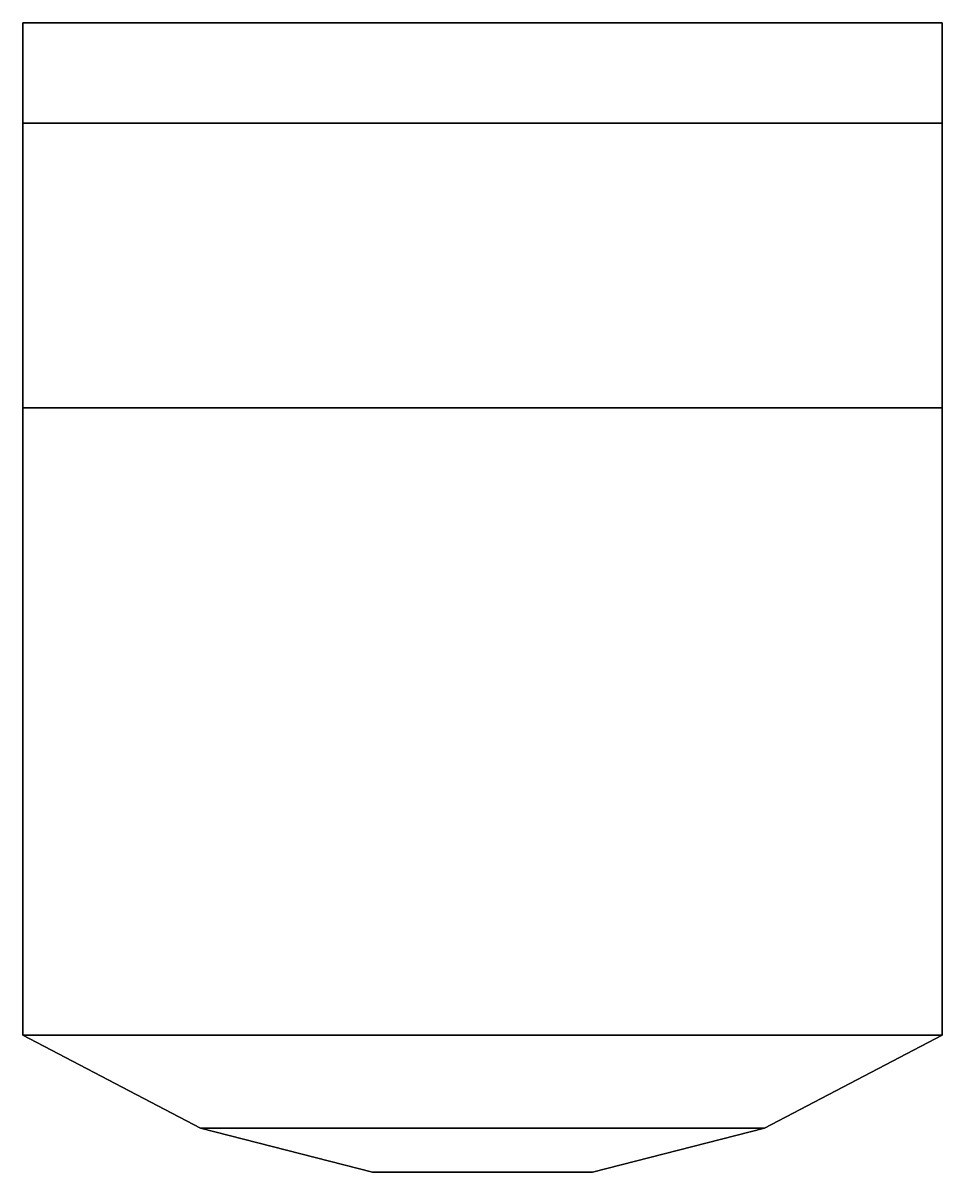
# Model space of a CAD drawing. Extents: x -3.26 to 3.26, y -4.54 to 3.61.
import ezdxf

# ---------------------------------------------------------------- set-up
doc = ezdxf.new("R2010")
doc.units = 0
doc.layers.add('TURRET', color=2, linetype='CONTINUOUS')

msp = doc.modelspace()

# ---------------------------------------------------------------- linework, layer by layer
at = {"layer": 'TURRET'}
for points in [[(-3.26, -3.57), (-3.26, 3.61), (3.26, 3.61), (3.26, -3.57)], [(-3.26, -3.57, 2.96), (-3.26, 0.88, 2.96), (-3.26, 3.61), (-3.26, -3.57)], [(-3.26, 3.61), (-3.26, 3.61, 0.59), (3.26, 3.61, 0.59), (3.26, 3.61)], [(-3.26, 0.88, 2.96), (-3.26, 2.9, 2.54), (-3.26, 3.61, 0.59), (-3.26, 3.61)], [(-3.26, 3.61, 0.59), (-3.26, 2.9, 2.54), (3.26, 2.9, 2.54), (3.26, 3.61, 0.59)], [(3.26, 3.61), (3.26, 0.88, 2.96), (3.26, -3.57, 2.96), (3.26, -3.57)], [(3.26, 3.61, 0.59), (3.26, 2.9, 2.54), (3.26, 0.88, 2.96), (3.26, 3.61)], [(3.26, 0.88, 2.96), (3.26, 2.9, 2.54), (-3.26, 2.9, 2.54), (-3.26, 0.88, 2.96)], [(3.26, -3.57, 2.96), (3.26, 0.88, 2.96), (-3.26, 0.88, 2.96), (-3.26, -3.57, 2.96)], [(-2, -4.23, 2.96), (-3.26, -3.57, 2.96), (-3.26, -3.57), (-2, -4.23)], [(-2, -4.23), (-3.26, -3.57), (3.26, -3.57), (2, -4.23)], [(2, -4.23, 2.96), (3.26, -3.57, 2.96), (-3.26, -3.57, 2.96), (-2, -4.23, 2.96)], [(3.26, -3.57), (3.26, -3.57, 2.96), (2, -4.23, 2.96), (2, -4.23)], [(-2, -4.23), (-0.78, -4.54), (-0.78, -4.54, 2.96), (-2, -4.23, 2.96)], [(2, -4.23), (0.78, -4.54), (-0.78, -4.54), (-2, -4.23)], [(-2, -4.23, 2.96), (-0.78, -4.54, 2.96), (0.78, -4.54, 2.96), (2, -4.23, 2.96)], [(0.78, -4.54, 2.96), (0.78, -4.54), (2, -4.23), (2, -4.23, 2.96)], [(-0.78, -4.54, 2.96), (-0.78, -4.54), (0.78, -4.54), (0.78, -4.54, 2.96)]]:
    msp.add_3dface(points, dxfattribs=at)

doc.saveas('drawing.dxf')
